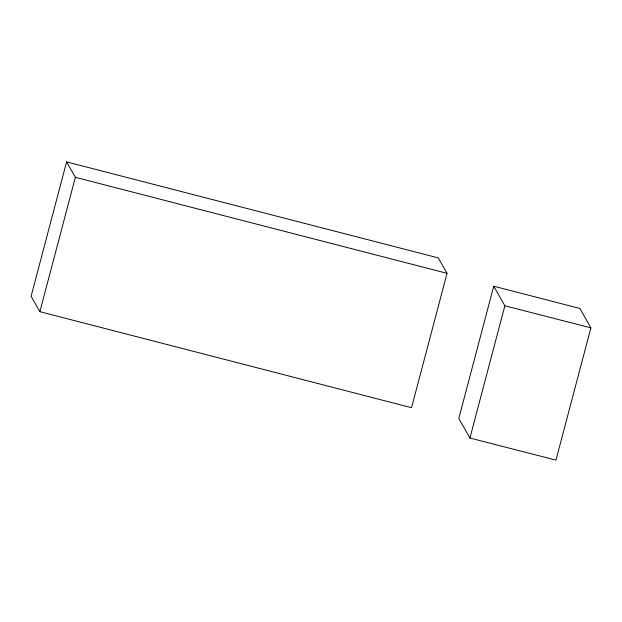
<?xml version="1.0" encoding="UTF-8"?>
<svg xmlns="http://www.w3.org/2000/svg" width="622" height="622" viewBox="0 0 622 622"><rect width="100%" height="100%" fill="white"/><g stroke="black" fill="none" stroke-linecap="round" stroke-linejoin="round"><path stroke-width="0.93" d="M66.601 161.891L31.1 296.259L39.862 311.676L411.539 407.698L447.039 273.33L438.285 257.905L66.601 161.891L75.363 177.309L39.862 311.676M493.736 286.206L458.795 418.451L469.921 438.036L555.959 460.109L590.9 327.856L579.875 308.458L493.736 286.206L504.862 305.791L469.921 438.036M504.862 305.791L590.9 327.856M75.363 177.309L447.039 273.33"/></g></svg>
